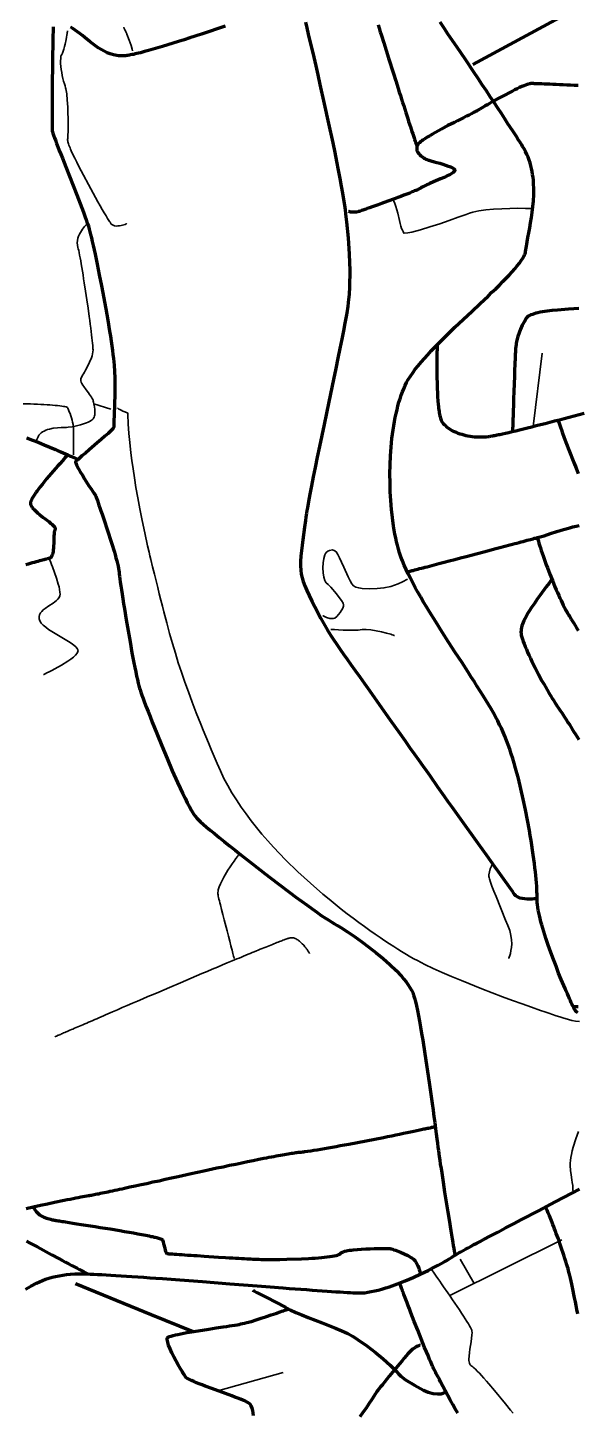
# Model space of a CAD drawing. Header units: inches. Extents: x -107 to 376, y -240 to 294.
# Drawn here: x 55.1 to 110.9, y -15.7 to 125 of the extents above; entities that cross this region are included whole.
import ezdxf

# ---------------------------------------------------------------- set-up
doc = ezdxf.new("R2010")
doc.units = ezdxf.units.IN
doc.header["$MEASUREMENT"] = 0
for name, color, linetype in [('Routes 1', 7, 'Continuous'), ('Routes 2', 7, 'Continuous'), ('Routes 3', 7, 'Continuous'), ('Routes 4', 7, 'Continuous')]:
    doc.layers.add(name, color=color, linetype=linetype)

msp = doc.modelspace()

# ---------------------------------------------------------------- linework, layer by layer
at = {"layer": 'Routes 1', "color": 7, "lineweight": 158, "true_color": 0xffffff}
msp.add_lwpolyline([(54.89, -3.07), (55.42, -2.74), (55.99, -2.44), (56.28, -2.3), (56.59, -2.17), (56.9, -2.05), (57.23, -1.95), (57.57, -1.85), (57.92, -1.76), (58.28, -1.69), (58.66, -1.62), (59.05, -1.57), (59.46, -1.53), (59.88, -1.51), (60.32, -1.5), (60.55, -1.5), (60.81, -1.5), (61.11, -1.51), (61.45, -1.52), (61.81, -1.54), (62.2, -1.56), (62.63, -1.58), (63.08, -1.6), (63.55, -1.63), (64.06, -1.66), (64.58, -1.69), (65.13, -1.73), (65.69, -1.77), (66.28, -1.81), (66.88, -1.85), (67.5, -1.89), (68.13, -1.94), (68.78, -1.98), (70.1, -2.08), (71.47, -2.18), (72.85, -2.29), (75.65, -2.5), (77.04, -2.61), (78.41, -2.72), (79.74, -2.82), (81.03, -2.92), (81.66, -2.97), (82.27, -3.01), (82.86, -3.06), (83.43, -3.1), (83.99, -3.14), (84.52, -3.18), (85.03, -3.22), (85.52, -3.25), (85.98, -3.29), (86.42, -3.32), (86.83, -3.34), (87.2, -3.37), (87.55, -3.39), (87.86, -3.4), (88.14, -3.42), (88.39, -3.43), (88.6, -3.44), (88.77, -3.44), (89.05, -3.43), (89.35, -3.41), (89.67, -3.36), (90.01, -3.3), (90.36, -3.23), (90.72, -3.14), (91.09, -3.04), (91.48, -2.92), (91.87, -2.8), (92.66, -2.51), (93.46, -2.2), (94.26, -1.86), (95.04, -1.51), (95.78, -1.15), (96.14, -0.97), (96.48, -0.8), (96.8, -0.62), (97.11, -0.46), (97.4, -0.29), (97.67, -0.13), (97.92, 0.02), (98.14, 0.16), (98.25, 0.23), (98.38, 0.32), (98.53, 0.41), (98.71, 0.51), (98.9, 0.62), (99.11, 0.74), (99.34, 0.87), (99.59, 1.01), (99.86, 1.15), (100.14, 1.31), (100.43, 1.47), (100.74, 1.63), (101.06, 1.8), (101.4, 1.98), (102.11, 2.36), (102.85, 2.75), (103.63, 3.16), (104.44, 3.58), (105.27, 4.02), (106.98, 4.91), (108.69, 5.8), (109.54, 6.24), (110.37, 6.68), (111.17, 7.1)], dxfattribs=at)
at = {"layer": 'Routes 2', "color": 7, "lineweight": 106, "true_color": 0xffffff}
for points in [[(83.32, 125.57), (83.46, 125), (83.61, 124.36), (83.78, 123.65), (83.96, 122.87), (84.16, 122.03), (84.36, 121.15), (84.57, 120.23), (84.79, 119.27), (85.23, 117.3), (85.67, 115.29), (86.09, 113.32), (86.29, 112.37), (86.48, 111.44), (86.65, 110.56), (86.82, 109.72), (86.96, 108.94), (87.09, 108.23), (87.2, 107.58), (87.29, 107.02), (87.36, 106.54), (87.4, 106.14), (87.49, 105.33), (87.65, 103.7), (87.77, 102.04), (87.83, 100.38), (87.8, 98.73), (87.75, 97.92), (87.67, 97.11), (87.61, 96.71), (87.58, 96.5), (87.54, 96.26), (87.44, 95.69), (87.32, 95.02), (87.17, 94.24), (87, 93.39), (86.81, 92.46), (86.61, 91.46), (86.39, 90.41), (86.16, 89.32), (85.69, 87.05), (85.21, 84.75), (84.74, 82.5), (84.52, 81.42), (84.31, 80.38), (84.11, 79.41), (83.93, 78.5), (83.77, 77.66), (83.63, 76.92), (83.52, 76.28), (83.47, 76), (83.43, 75.75), (83.4, 75.53), (83.37, 75.34), (83.33, 74.99), (83.23, 74.31), (83.06, 73.04), (82.98, 72.46), (82.91, 71.9), (82.86, 71.37), (82.83, 70.87), (82.82, 70.39), (82.84, 69.95), (82.89, 69.54), (82.98, 69.16), (83.1, 68.79), (83.27, 68.36), (83.47, 67.88), (83.71, 67.36), (83.97, 66.8), (84.26, 66.22), (84.89, 65.03), (85.55, 63.87), (85.89, 63.32), (86.22, 62.81), (86.39, 62.56), (86.61, 62.25), (86.87, 61.87), (87.19, 61.43), (87.55, 60.92), (87.94, 60.36), (88.37, 59.76), (88.83, 59.11), (89.31, 58.44), (89.81, 57.74), (90.84, 56.28), (91.9, 54.79), (92.95, 53.32), (93.45, 52.61), (93.94, 51.92), (94.4, 51.27), (94.84, 50.66), (95.24, 50.08), (95.61, 49.56), (95.94, 49.1), (96.22, 48.7), (96.47, 48.34), (96.75, 47.94), (97.06, 47.49), (97.41, 47), (97.79, 46.47), (98.19, 45.91), (99.04, 44.72), (100.83, 42.23), (101.7, 41.01), (102.12, 40.43), (102.52, 39.87), (102.89, 39.35), (103.24, 38.87), (103.56, 38.42), (103.84, 38.03), (104.08, 37.69), (104.28, 37.41), (104.43, 37.2), (104.53, 37.06), (104.67, 36.9), (104.86, 36.77), (105.08, 36.69), (105.33, 36.63), (105.86, 36.58), (106.35, 36.59), (106.55, 36.61), (106.71, 36.62), (106.81, 36.64), (106.85, 36.64)], [(110.98, 24.99), (110.86, 25.1), (110.77, 25.21), (110.69, 25.32), (110.63, 25.42), (110.57, 25.54), (110.5, 25.68), (110.42, 25.84), (110.33, 26.02), (110.24, 26.23), (110.14, 26.44), (110.04, 26.68), (109.93, 26.93), (109.81, 27.2), (109.69, 27.48), (109.57, 27.77), (109.44, 28.07), (109.31, 28.39), (109.04, 29.04), (108.78, 29.73), (108.51, 30.43), (108.24, 31.14), (107.99, 31.86), (107.75, 32.57), (107.53, 33.26), (107.43, 33.6), (107.33, 33.93), (107.24, 34.25), (107.16, 34.57), (107.09, 34.87), (107.02, 35.16), (106.97, 35.44), (106.92, 35.71), (106.89, 35.96), (106.86, 36.2), (106.85, 36.42), (106.85, 36.62), (106.85, 36.81), (106.85, 37.04), (106.84, 37.3), (106.83, 37.58), (106.81, 37.88), (106.79, 38.21), (106.76, 38.56), (106.72, 38.93), (106.68, 39.32), (106.63, 39.73), (106.58, 40.16), (106.53, 40.61), (106.46, 41.06), (106.4, 41.53), (106.32, 42.02), (106.25, 42.51), (106.16, 43.01), (106.08, 43.53), (105.89, 44.57), (105.68, 45.63), (105.45, 46.69), (105.21, 47.76), (104.95, 48.81), (104.67, 49.84), (104.53, 50.34), (104.38, 50.83), (104.22, 51.31), (104.07, 51.78), (103.91, 52.23), (103.74, 52.67), (103.57, 53.1), (103.4, 53.5), (103.22, 53.89), (103.04, 54.26), (102.85, 54.64), (102.64, 55.04), (102.41, 55.45), (102.17, 55.87), (101.91, 56.3), (101.65, 56.74), (101.37, 57.2), (101.08, 57.66), (100.78, 58.13), (100.48, 58.61), (100.17, 59.1), (99.85, 59.59), (99.2, 60.59), (98.53, 61.6), (97.86, 62.63), (97.2, 63.66), (96.55, 64.69), (95.92, 65.71), (95.61, 66.21), (95.32, 66.71), (95.03, 67.21), (94.75, 67.7), (94.48, 68.18), (94.23, 68.65), (93.99, 69.12), (93.76, 69.58), (93.55, 70.02), (93.35, 70.46), (93.18, 70.89), (93.02, 71.3), (92.88, 71.7), (92.76, 72.09), (92.66, 72.47), (92.57, 72.84), (92.49, 73.22), (92.41, 73.61), (92.34, 74.01), (92.27, 74.42), (92.16, 75.26), (92.06, 76.12), (91.99, 77.01), (91.94, 77.91), (91.91, 78.81), (91.9, 79.73), (91.92, 80.64), (91.96, 81.55), (92.02, 82.44), (92.11, 83.33), (92.22, 84.19), (92.29, 84.61), (92.36, 85.03), (92.44, 85.44), (92.53, 85.84), (92.62, 86.23), (92.72, 86.62), (92.82, 86.99), (92.93, 87.35), (93.05, 87.7), (93.17, 88.04), (93.3, 88.37), (93.44, 88.69), (93.59, 89), (93.77, 89.32), (93.98, 89.65), (94.22, 89.99), (94.48, 90.34), (94.76, 90.7), (95.07, 91.06), (95.4, 91.44), (95.74, 91.82), (96.1, 92.21), (96.48, 92.6), (96.86, 93), (97.26, 93.4), (97.67, 93.8), (98.51, 94.61), (100.22, 96.22), (101.06, 97.01), (101.47, 97.4), (101.88, 97.78), (102.27, 98.16), (102.65, 98.52), (103.02, 98.88), (103.37, 99.24), (103.7, 99.58), (104.02, 99.91), (104.31, 100.23), (104.58, 100.54), (104.83, 100.84), (105.05, 101.12), (105.24, 101.38), (105.4, 101.64), (105.47, 101.76), (105.53, 101.87), (105.59, 101.98), (105.63, 102.09), (105.67, 102.19), (105.69, 102.29), (105.72, 102.48), (105.74, 102.66), (105.77, 102.86), (105.8, 103.06), (105.84, 103.27), (105.92, 103.72), (106, 104.19), (106.1, 104.69), (106.19, 105.21), (106.28, 105.75), (106.36, 106.3), (106.43, 106.87), (106.48, 107.45), (106.51, 108.04), (106.52, 108.63), (106.5, 109.23), (106.48, 109.53), (106.45, 109.83), (106.4, 110.13), (106.35, 110.42), (106.29, 110.72), (106.22, 111.01), (106.14, 111.3), (106.05, 111.59), (105.94, 111.88), (105.82, 112.16), (105.68, 112.44), (105.54, 112.71), (105.38, 112.98), (105.29, 113.12), (105.19, 113.27), (105.09, 113.43), (104.98, 113.6), (104.87, 113.78), (104.75, 113.97), (104.62, 114.17), (104.48, 114.37), (104.34, 114.59), (104.2, 114.81), (104.05, 115.04), (103.89, 115.28), (103.57, 115.78), (103.22, 116.31), (102.86, 116.85), (102.49, 117.42), (102.1, 118.01), (101.7, 118.62), (101.28, 119.24), (100.87, 119.86), (100.44, 120.5), (99.57, 121.79), (98.7, 123.08), (97.83, 124.35), (97.41, 124.98), (96.99, 125.59)], [(57.67, 125.12), (57.67, 124.89), (57.67, 124.6), (57.66, 124.26), (57.65, 123.87), (57.65, 123.44), (57.64, 122.97), (57.63, 122.47), (57.62, 121.95), (57.62, 121.41), (57.59, 119.15), (57.58, 118.04), (57.57, 117.52), (57.57, 117.02), (57.57, 116.54), (57.57, 116.11), (57.57, 115.72), (57.57, 115.37), (57.57, 115.07), (57.58, 114.84), (57.58, 114.66), (57.59, 114.56), (57.62, 114.45), (57.66, 114.3), (57.73, 114.1), (57.81, 113.86), (57.91, 113.59), (58.03, 113.28), (58.16, 112.94), (58.3, 112.57), (58.46, 112.18), (58.62, 111.77), (58.97, 110.89), (59.34, 109.96), (59.71, 109.02), (60.08, 108.07), (60.43, 107.16), (60.6, 106.72), (60.76, 106.3), (60.9, 105.9), (61.03, 105.53), (61.15, 105.18), (61.26, 104.86), (61.34, 104.57), (61.41, 104.31), (61.49, 104.02), (61.57, 103.69), (61.65, 103.32), (61.75, 102.92), (61.84, 102.48), (61.94, 102.02), (62.05, 101.53), (62.15, 101.01), (62.37, 99.93), (62.59, 98.8), (63.03, 96.47), (63.23, 95.33), (63.41, 94.23), (63.5, 93.7), (63.58, 93.2), (63.65, 92.72), (63.71, 92.26), (63.76, 91.84), (63.81, 91.45), (63.85, 91.1), (63.87, 90.77), (63.94, 89.46), (63.95, 88.82), (63.95, 88.19), (63.94, 87.59), (63.93, 87.02), (63.91, 86.49), (63.89, 86), (63.87, 85.57), (63.85, 85.2), (63.84, 84.9), (63.84, 84.77), (63.84, 84.67), (63.84, 84.59), (63.85, 84.53), (63.85, 84.45), (63.81, 84.39), (63.75, 84.31), (63.66, 84.21), (63.56, 84.1), (63.43, 83.98), (63.28, 83.84), (62.95, 83.54), (62.57, 83.21), (62.17, 82.86), (61.34, 82.16), (60.96, 81.84), (60.61, 81.54), (60.46, 81.41), (60.32, 81.3), (60.21, 81.19), (60.11, 81.1), (60.04, 81.03), (59.99, 80.98), (59.97, 80.95), (59.96, 80.9), (59.98, 80.83), (60.01, 80.74), (60.05, 80.64), (60.11, 80.52), (60.25, 80.24), (60.44, 79.92), (60.65, 79.58), (60.87, 79.22), (61.32, 78.52), (61.53, 78.21), (61.71, 77.94), (61.79, 77.83), (61.86, 77.73), (61.92, 77.65), (61.96, 77.58), (61.99, 77.54), (62, 77.52), (62.01, 77.51), (62.03, 77.45), (62.06, 77.35), (62.11, 77.2), (62.18, 77.02), (62.26, 76.8), (62.34, 76.55), (62.44, 76.27), (62.54, 75.96), (62.66, 75.64), (62.89, 74.93), (63.14, 74.18), (63.64, 72.63), (63.87, 71.89), (63.97, 71.54), (64.06, 71.21), (64.15, 70.9), (64.22, 70.61), (64.28, 70.34), (64.33, 70.11), (64.37, 69.91), (64.38, 69.75), (64.4, 69.58), (64.42, 69.35), (64.46, 69.06), (64.5, 68.73), (64.56, 68.36), (64.62, 67.95), (64.68, 67.5), (64.76, 67.03), (64.84, 66.53), (64.92, 66.01), (65.1, 64.91), (65.3, 63.79), (65.5, 62.66), (65.69, 61.56), (65.79, 61.04), (65.89, 60.54), (65.98, 60.06), (66.08, 59.61), (66.16, 59.2), (66.25, 58.83), (66.32, 58.49), (66.4, 58.21), (66.46, 57.97), (66.52, 57.79), (66.6, 57.56), (66.71, 57.27), (66.84, 56.92), (66.98, 56.52), (67.15, 56.08), (67.34, 55.6), (67.54, 55.08), (67.76, 54.52), (67.98, 53.95), (68.22, 53.35), (68.73, 52.11), (69.26, 50.84), (69.79, 49.59), (70.32, 48.4), (70.58, 47.83), (70.83, 47.3), (71.08, 46.79), (71.31, 46.33), (71.53, 45.91), (71.74, 45.54), (71.94, 45.22), (72.12, 44.96), (72.28, 44.76), (72.44, 44.6), (72.54, 44.51), (72.66, 44.4), (72.93, 44.16), (73.27, 43.87), (73.65, 43.55), (74.08, 43.2), (74.55, 42.81), (75.05, 42.4), (75.59, 41.97), (76.16, 41.52), (76.74, 41.06), (77.97, 40.09), (79.24, 39.11), (80.52, 38.13), (81.76, 37.2), (82.35, 36.75), (82.93, 36.33), (83.48, 35.93), (84, 35.55), (84.49, 35.21), (84.93, 34.9), (85.34, 34.63), (85.69, 34.4), (86, 34.22), (86.28, 34.04), (86.59, 33.86), (86.91, 33.66), (87.58, 33.22), (88.29, 32.74), (89.03, 32.22), (89.77, 31.67), (90.5, 31.09), (91.22, 30.51), (91.89, 29.91), (92.52, 29.31), (93.08, 28.72), (93.33, 28.43), (93.56, 28.14), (93.76, 27.86), (93.94, 27.59), (94.1, 27.32), (94.22, 27.06), (94.31, 26.81), (94.4, 26.5), (94.49, 26.14), (94.59, 25.71), (94.69, 25.24), (94.8, 24.71), (94.9, 24.15), (95.01, 23.54), (95.12, 22.91), (95.23, 22.24), (95.45, 20.85), (95.88, 17.94), (96.09, 16.51), (96.18, 15.81), (96.28, 15.13), (96.37, 14.48), (96.45, 13.86), (96.53, 13.27), (96.6, 12.72), (96.67, 12.22), (96.73, 11.77), (96.78, 11.37), (96.82, 11.03), (96.87, 10.73), (96.91, 10.4), (96.96, 10.03), (97.02, 9.63), (97.09, 9.21), (97.16, 8.76), (97.3, 7.8), (97.46, 6.8), (97.63, 5.77), (97.79, 4.75), (97.95, 3.77), (98.03, 3.31), (98.1, 2.87), (98.17, 2.45), (98.23, 2.05), (98.29, 1.7), (98.34, 1.37), (98.39, 1.09), (98.43, 0.85), (98.46, 0.65), (98.49, 0.51), (98.5, 0.42), (98.51, 0.39)], [(75.15, 125.17), (72.75, 124.38), (71.57, 124), (70.99, 123.81), (70.43, 123.63), (69.87, 123.46), (69.33, 123.29), (68.81, 123.13), (68.31, 122.98), (67.83, 122.84), (67.38, 122.72), (66.95, 122.6), (66.55, 122.49), (66.36, 122.44), (66.18, 122.4), (66.01, 122.36), (65.85, 122.32), (65.7, 122.29), (65.55, 122.26), (65.42, 122.23), (65.29, 122.21), (65.18, 122.19), (65.07, 122.18), (64.88, 122.17), (64.7, 122.16), (64.52, 122.16), (64.34, 122.18), (64.17, 122.2), (63.82, 122.27), (63.49, 122.37), (63.17, 122.49), (62.86, 122.64), (62.55, 122.8), (62.26, 122.98), (61.97, 123.18), (61.7, 123.38), (61.43, 123.59), (60.9, 124.02), (60.65, 124.22), (60.4, 124.42), (60.16, 124.61), (59.92, 124.79), (59.69, 124.94), (59.46, 125.08)], [(96.7, 92.83), (96.7, 92.82), (96.7, 92.8), (96.7, 92.76), (96.7, 92.71), (96.69, 92.65), (96.69, 92.57), (96.69, 92.48), (96.69, 92.38), (96.69, 92.27), (96.68, 92.15), (96.68, 92.02), (96.68, 91.88), (96.68, 91.73), (96.67, 91.57), (96.67, 91.4), (96.67, 91.23), (96.67, 90.87), (96.67, 90.48), (96.67, 90.08), (96.67, 89.66), (96.69, 88.81), (96.71, 88.38), (96.72, 87.96), (96.75, 87.54), (96.78, 87.14), (96.81, 86.76), (96.83, 86.58), (96.85, 86.4), (96.87, 86.23), (96.89, 86.07), (96.92, 85.91), (96.94, 85.77), (96.97, 85.63), (97, 85.51), (97.03, 85.39), (97.07, 85.28), (97.1, 85.19), (97.14, 85.1), (97.18, 85.03), (97.22, 84.97), (97.32, 84.85), (97.42, 84.73), (97.54, 84.62), (97.66, 84.51), (97.8, 84.4), (97.95, 84.3), (98.1, 84.21), (98.27, 84.11), (98.44, 84.03), (98.62, 83.95), (98.8, 83.87), (99, 83.8), (99.2, 83.74), (99.4, 83.68), (99.61, 83.63), (99.83, 83.58), (100.05, 83.54), (100.27, 83.51), (100.5, 83.49), (100.73, 83.47), (100.96, 83.47), (101.19, 83.47), (101.43, 83.47), (101.67, 83.49), (101.91, 83.51), (102.03, 83.53), (102.1, 83.54), (102.18, 83.56), (102.27, 83.57), (102.36, 83.59), (102.46, 83.61), (102.57, 83.63), (102.68, 83.65), (102.8, 83.68), (102.93, 83.71), (103.06, 83.73), (103.34, 83.8), (103.65, 83.87), (103.97, 83.94), (104.32, 84.02), (104.68, 84.11), (105.07, 84.2), (105.46, 84.3), (105.88, 84.4), (106.31, 84.51), (106.75, 84.62), (107.21, 84.73), (107.67, 84.85), (108.15, 84.97), (108.63, 85.1), (109.13, 85.22), (109.62, 85.35), (110.63, 85.61), (111.65, 85.88)], [(54.98, 83.39), (55.57, 83.16), (56.17, 82.93), (56.77, 82.68), (57.36, 82.44), (57.93, 82.2), (58.2, 82.08), (58.46, 81.97), (58.71, 81.86), (58.94, 81.76), (59.16, 81.66), (59.36, 81.57), (59.55, 81.49), (59.71, 81.41), (59.86, 81.35), (59.98, 81.29), (60.07, 81.25), (60.14, 81.22), (60.19, 81.2), (60.2, 81.19)], [(110.98, -5.55), (110.9, -5.13), (110.82, -4.72), (110.75, -4.33), (110.67, -3.94), (110.6, -3.58), (110.52, -3.22), (110.45, -2.88), (110.38, -2.56), (110.31, -2.25), (110.25, -1.95), (110.18, -1.68), (110.12, -1.42), (110.06, -1.18), (110, -0.97), (109.94, -0.77), (109.89, -0.59), (109.79, -0.26), (109.68, 0.07), (109.58, 0.39), (109.48, 0.69), (109.37, 0.99), (109.27, 1.29), (109.18, 1.57), (109.08, 1.84), (108.98, 2.11), (108.89, 2.37), (108.8, 2.61), (108.71, 2.85), (108.63, 3.08), (108.54, 3.29), (108.46, 3.5), (108.38, 3.7), (108.31, 3.88), (108.24, 4.06), (108.17, 4.22), (108.11, 4.38), (108.05, 4.52), (107.99, 4.65), (107.94, 4.77), (107.9, 4.88), (107.86, 4.97), (107.82, 5.06), (107.79, 5.13), (107.76, 5.19), (107.74, 5.23), (107.73, 5.27), (107.72, 5.28), (107.72, 5.29)], [(54.99, 1.82), (55.35, 1.63), (56.08, 1.24), (57.56, 0.44), (58.27, 0.06), (58.62, -0.13), (58.95, -0.3), (59.27, -0.47), (59.57, -0.64), (59.85, -0.79), (60.11, -0.93), (60.35, -1.06), (60.57, -1.17), (60.76, -1.27), (60.91, -1.36), (60.98, -1.39), (61.04, -1.42), (61.09, -1.45), (61.13, -1.47), (61.17, -1.49), (61.19, -1.5), (61.21, -1.51), (61.21, -1.52)]]:
    msp.add_lwpolyline(points, dxfattribs=at)
at = {"layer": 'Routes 3', "color": 7, "lineweight": 70, "true_color": 0xffffff}
for points in [[(127.22, 137.26), (111.24, 127.18), (100.31, 121.3)], [(90.69, 125.32), (90.8, 124.97), (90.92, 124.6), (91.03, 124.23), (91.27, 123.48), (91.51, 122.72), (91.75, 121.94), (92.25, 120.38), (92.49, 119.62), (92.73, 118.86), (92.84, 118.49), (92.96, 118.13), (93.07, 117.77), (93.19, 117.42), (93.3, 117.08), (93.4, 116.75), (93.51, 116.42), (93.61, 116.11), (93.71, 115.8), (93.8, 115.51), (93.89, 115.23), (93.98, 114.96), (94.06, 114.71), (94.14, 114.47), (94.22, 114.24), (94.28, 114.03), (94.35, 113.84), (94.41, 113.66), (94.46, 113.5), (94.51, 113.36), (94.53, 113.3), (94.55, 113.24), (94.57, 113.19), (94.59, 113.14), (94.61, 113.1), (94.62, 113.06), (94.63, 113.03), (94.65, 113)], [(111.03, 119.14), (110.63, 119.16), (110.24, 119.18), (109.86, 119.2), (109.49, 119.22), (109.14, 119.23), (108.8, 119.25), (108.47, 119.26), (108.16, 119.28), (107.87, 119.29), (107.6, 119.3), (107.35, 119.31), (107.13, 119.32), (106.92, 119.33), (106.74, 119.34), (106.66, 119.34), (106.58, 119.34), (106.51, 119.35), (106.45, 119.35), (106.4, 119.35), (106.35, 119.35), (106.31, 119.35), (106.28, 119.35), (106.23, 119.35), (106.18, 119.35), (106.13, 119.34), (106.07, 119.33), (106, 119.31), (105.93, 119.29), (105.85, 119.26), (105.68, 119.2), (105.5, 119.13), (105.29, 119.04), (105.07, 118.94), (104.84, 118.83), (104.6, 118.72), (104.35, 118.59), (104.09, 118.46), (103.57, 118.19), (103.04, 117.9), (102.52, 117.62), (102.27, 117.48), (102.03, 117.34), (101.8, 117.21), (101.58, 117.09), (101.38, 116.97), (101.2, 116.86), (101.03, 116.77), (100.89, 116.68), (100.75, 116.6), (100.68, 116.56), (100.59, 116.51), (100.5, 116.46), (100.4, 116.41), (100.29, 116.35), (100.18, 116.29), (99.94, 116.16), (99.67, 116.03), (99.39, 115.88), (99.09, 115.73), (98.77, 115.58), (98.45, 115.41), (97.8, 115.08), (97.14, 114.73), (96.82, 114.56), (96.52, 114.39), (96.22, 114.22), (95.94, 114.06), (95.68, 113.9), (95.44, 113.74), (95.33, 113.67), (95.22, 113.6), (95.13, 113.53), (95.04, 113.46), (94.96, 113.39), (94.89, 113.33), (94.82, 113.27), (94.77, 113.21), (94.72, 113.15), (94.69, 113.1), (94.66, 113.05), (94.65, 113), (94.63, 112.91), (94.63, 112.83), (94.63, 112.75), (94.64, 112.67), (94.65, 112.59), (94.68, 112.51), (94.74, 112.37), (94.83, 112.24), (94.93, 112.12), (95.05, 112.01), (95.17, 111.91), (95.3, 111.83), (95.43, 111.75), (95.56, 111.68), (95.69, 111.63), (95.8, 111.58), (95.87, 111.56), (95.96, 111.53), (96.05, 111.51), (96.16, 111.48), (96.28, 111.44), (96.41, 111.41), (96.68, 111.34), (96.97, 111.26), (97.27, 111.17), (97.56, 111.08), (97.83, 110.98), (97.95, 110.94), (98.07, 110.89), (98.18, 110.84), (98.27, 110.79), (98.35, 110.74), (98.41, 110.69), (98.46, 110.64), (98.49, 110.59), (98.51, 110.54), (98.5, 110.49), (98.46, 110.44), (98.41, 110.38), (98.33, 110.32), (98.24, 110.26), (98.13, 110.19), (98.01, 110.12), (97.87, 110.05), (97.72, 109.98), (97.56, 109.9), (97.4, 109.83), (97.05, 109.67), (96.32, 109.36), (95.97, 109.22), (95.81, 109.14), (95.65, 109.07), (95.5, 109), (95.37, 108.94), (95.25, 108.87), (95.15, 108.82), (95.06, 108.76), (95.01, 108.73), (94.95, 108.7), (94.88, 108.66), (94.8, 108.62), (94.71, 108.58), (94.62, 108.54), (94.52, 108.49), (94.41, 108.45), (94.29, 108.4), (94.17, 108.35), (93.91, 108.24), (93.63, 108.13), (93.33, 108.01), (93.02, 107.9), (92.7, 107.77), (92.37, 107.65), (91.7, 107.41), (91.04, 107.17), (90.72, 107.05), (90.41, 106.94), (90.11, 106.84), (89.84, 106.74), (89.59, 106.66), (89.47, 106.61), (89.36, 106.58), (89.25, 106.54), (89.16, 106.51), (89.07, 106.48), (88.99, 106.45), (88.91, 106.42), (88.85, 106.4), (88.8, 106.38), (88.75, 106.37), (88.69, 106.35), (88.63, 106.33), (88.51, 106.3), (88.39, 106.29), (88.28, 106.28), (88.17, 106.28), (88.08, 106.29), (87.99, 106.3), (87.91, 106.31), (87.85, 106.32), (87.8, 106.34), (87.76, 106.35), (87.73, 106.36), (87.72, 106.36)], [(111.09, 96.51), (110.57, 96.48), (110.04, 96.44), (108.94, 96.36), (108.4, 96.31), (107.87, 96.24), (107.39, 96.17), (107.16, 96.13), (106.94, 96.08), (106.73, 96.03), (106.54, 95.98), (106.37, 95.92), (106.21, 95.86), (106.08, 95.79), (105.96, 95.72), (105.86, 95.64), (105.79, 95.56), (105.56, 95.2), (105.35, 94.82), (105.17, 94.43), (105.02, 94.04), (104.9, 93.67), (104.8, 93.31), (104.76, 93.14), (104.73, 92.98), (104.71, 92.83), (104.69, 92.69), (104.68, 92.61), (104.67, 92.48), (104.66, 92.32), (104.65, 92.12), (104.64, 91.89), (104.62, 91.63), (104.61, 91.35), (104.6, 91.04), (104.59, 90.72), (104.57, 90.37), (104.56, 90.01), (104.55, 89.64), (104.52, 88.88), (104.49, 88.1), (104.47, 87.33), (104.44, 86.59), (104.43, 86.24), (104.42, 85.9), (104.41, 85.58), (104.4, 85.29), (104.39, 85.02), (104.39, 84.77), (104.38, 84.56), (104.37, 84.38), (104.37, 84.23), (104.37, 84.12), (104.36, 84.08), (104.36, 84.06), (104.36, 84.04), (104.36, 84.03)], [(109, 85.19), (109.04, 85.04), (109.09, 84.87), (109.16, 84.67), (109.23, 84.45), (109.32, 84.21), (109.41, 83.95), (109.62, 83.39), (109.85, 82.78), (110.09, 82.15), (110.58, 80.89), (110.81, 80.31), (111.01, 79.77)], [(59.15, 81.67), (59.06, 81.57), (58.98, 81.47), (58.88, 81.36), (58.79, 81.25), (58.59, 81.02), (58.38, 80.78), (58.16, 80.53), (57.93, 80.28), (57.47, 79.75), (57.02, 79.21), (56.8, 78.94), (56.59, 78.68), (56.38, 78.42), (56.19, 78.17), (56.1, 78.05), (56.02, 77.93), (55.94, 77.82), (55.86, 77.71), (55.79, 77.6), (55.72, 77.5), (55.66, 77.39), (55.6, 77.3), (55.55, 77.21), (55.5, 77.12), (55.47, 77.04), (55.43, 76.96), (55.41, 76.89), (55.39, 76.83), (55.38, 76.77), (55.38, 76.71), (55.39, 76.65), (55.41, 76.58), (55.44, 76.52), (55.47, 76.45), (55.51, 76.39), (55.56, 76.32), (55.61, 76.25), (55.67, 76.18), (55.74, 76.11), (55.81, 76.04), (55.96, 75.89), (56.13, 75.74), (56.31, 75.6), (56.68, 75.3), (56.87, 75.16), (57.05, 75.02), (57.23, 74.88), (57.39, 74.75), (57.46, 74.69), (57.54, 74.63), (57.6, 74.57), (57.66, 74.51), (57.72, 74.46), (57.76, 74.4), (57.81, 74.35), (57.84, 74.3), (57.87, 74.25), (57.88, 74.21), (57.89, 74.17), (57.89, 74.13), (57.88, 74.09), (57.87, 74.06), (57.85, 74.02), (57.84, 73.97), (57.82, 73.92), (57.81, 73.87), (57.8, 73.81), (57.8, 73.74), (57.78, 73.6), (57.77, 73.44), (57.77, 73.27), (57.76, 73.1), (57.75, 72.73), (57.73, 72.36), (57.72, 72.18), (57.7, 72), (57.68, 71.84), (57.65, 71.68), (57.63, 71.61), (57.61, 71.54), (57.59, 71.48), (57.56, 71.42), (57.53, 71.36), (57.5, 71.31), (57.47, 71.27), (57.44, 71.23), (57.4, 71.2), (57.36, 71.17), (57.31, 71.16), (57.27, 71.14), (57.23, 71.14), (57.19, 71.13), (57.12, 71.11), (57.05, 71.09), (56.96, 71.07), (56.85, 71.04), (56.73, 71.01), (56.6, 70.97), (56.46, 70.93), (56.3, 70.89), (56.13, 70.84), (55.96, 70.8), (55.77, 70.74), (55.56, 70.69), (55.35, 70.63), (55.13, 70.56), (54.9, 70.5)], [(93.67, 69.77), (93.68, 69.77), (93.7, 69.78), (93.74, 69.79), (93.8, 69.8), (93.87, 69.82), (93.96, 69.84), (94.06, 69.87), (94.17, 69.9), (94.29, 69.93), (94.43, 69.97), (94.58, 70.01), (94.74, 70.05), (94.91, 70.1), (95.1, 70.14), (95.29, 70.2), (95.49, 70.25), (95.7, 70.3), (95.92, 70.36), (96.15, 70.42), (96.39, 70.48), (96.88, 70.61), (97.4, 70.75), (97.93, 70.89), (98.49, 71.04), (99.06, 71.19), (99.63, 71.34), (100.8, 71.64), (101.95, 71.95), (102.51, 72.1), (103.06, 72.24), (103.59, 72.38), (104.1, 72.52), (104.34, 72.58), (104.58, 72.64), (104.81, 72.7), (105.03, 72.76), (105.25, 72.82), (105.45, 72.87), (105.65, 72.93), (105.83, 72.98), (106.01, 73.02), (106.17, 73.07), (106.33, 73.11), (106.47, 73.14), (106.6, 73.18), (106.71, 73.21), (106.82, 73.24), (106.91, 73.26), (107.56, 73.45), (108.22, 73.66), (108.87, 73.87), (109.52, 74.07), (110.17, 74.26), (110.49, 74.34), (110.81, 74.42), (111.13, 74.48)], [(106.91, 73.26), (106.92, 73.18), (106.94, 73.09), (106.96, 73), (106.99, 72.9), (107.04, 72.69), (107.11, 72.47), (107.19, 72.22), (107.27, 71.96), (107.36, 71.69), (107.46, 71.4), (107.57, 71.1), (107.68, 70.8), (107.79, 70.49), (107.91, 70.17), (108.16, 69.53), (108.41, 68.89), (108.67, 68.27), (108.8, 67.96), (108.93, 67.67), (109.05, 67.39), (109.17, 67.12), (109.29, 66.86), (109.4, 66.62), (109.51, 66.4), (109.61, 66.2), (109.71, 66.01), (109.75, 65.93), (109.79, 65.85), (109.84, 65.78), (109.86, 65.75), (109.88, 65.7), (109.91, 65.65), (109.95, 65.6), (109.98, 65.54), (110.02, 65.47), (110.06, 65.4), (110.11, 65.33), (110.21, 65.16), (110.32, 64.98), (110.44, 64.78), (110.57, 64.56), (110.72, 64.33), (110.87, 64.08), (111.03, 63.81)], [(108.36, 69.03), (108.08, 68.64), (107.78, 68.24), (107.17, 67.41), (106.87, 67), (106.58, 66.58), (106.3, 66.17), (106.04, 65.77), (105.92, 65.57), (105.81, 65.38), (105.7, 65.18), (105.6, 65), (105.52, 64.81), (105.44, 64.63), (105.37, 64.45), (105.31, 64.28), (105.27, 64.12), (105.24, 63.96), (105.22, 63.81), (105.21, 63.66), (105.22, 63.51), (105.24, 63.43), (105.25, 63.35), (105.3, 63.16), (105.36, 62.94), (105.44, 62.71), (105.54, 62.46), (105.64, 62.19), (105.76, 61.91), (105.89, 61.61), (106.03, 61.31), (106.17, 61), (106.33, 60.67), (106.66, 60.02), (107, 59.36), (107.35, 58.71), (107.53, 58.4), (107.7, 58.09), (107.87, 57.79), (108.04, 57.5), (108.2, 57.23), (108.36, 56.97), (108.51, 56.74), (108.65, 56.52), (108.78, 56.32), (108.9, 56.14), (109.01, 55.99), (109.07, 55.91), (109.13, 55.81), (109.21, 55.7), (109.3, 55.56), (109.4, 55.42), (109.5, 55.26), (109.61, 55.09), (109.73, 54.9), (109.86, 54.7), (109.99, 54.49), (110.13, 54.27), (110.28, 54.04), (110.43, 53.8), (110.59, 53.55), (110.75, 53.28), (110.92, 53.02), (111.09, 52.74)], [(110.52, 25.63), (110.76, 25.63), (111.04, 25.63)], [(54.95, 5.14), (55.67, 5.3), (56.39, 5.46), (57.11, 5.62), (57.81, 5.77), (58.15, 5.84), (58.48, 5.91), (58.81, 5.98), (59.12, 6.04), (59.42, 6.1), (59.71, 6.16), (59.98, 6.21), (60.24, 6.27), (60.48, 6.31), (60.71, 6.35), (60.91, 6.39), (61.1, 6.42), (61.27, 6.45), (61.36, 6.46), (61.47, 6.48), (61.58, 6.5), (61.71, 6.53), (61.84, 6.55), (61.99, 6.58), (62.15, 6.61), (62.31, 6.64), (62.49, 6.68), (62.67, 6.72), (62.86, 6.76), (63.06, 6.8), (63.27, 6.84), (63.49, 6.89), (63.71, 6.94), (63.94, 6.99), (64.18, 7.04), (64.43, 7.09), (64.68, 7.14), (64.94, 7.2), (65.47, 7.32), (66.03, 7.44), (66.61, 7.56), (67.2, 7.69), (67.81, 7.83), (68.44, 7.96), (69.07, 8.1), (69.72, 8.25), (70.37, 8.39), (71.69, 8.68), (73.01, 8.96), (74.32, 9.25), (74.97, 9.38), (75.61, 9.52), (76.23, 9.65), (76.84, 9.78), (77.43, 9.9), (78.01, 10.02), (78.57, 10.13), (79.1, 10.24), (79.36, 10.29), (79.61, 10.34), (79.86, 10.39), (80.1, 10.43), (80.33, 10.48), (80.55, 10.52), (80.77, 10.56), (80.98, 10.6), (81.18, 10.63), (81.37, 10.67), (81.55, 10.7), (81.73, 10.72), (81.89, 10.75), (82.05, 10.77), (82.19, 10.79), (82.33, 10.81), (82.45, 10.83), (82.57, 10.84), (82.78, 10.86), (82.89, 10.87), (83.01, 10.89), (83.14, 10.9), (83.27, 10.92), (83.55, 10.96), (83.86, 11), (84.18, 11.05), (84.52, 11.11), (84.88, 11.17), (85.25, 11.23), (85.63, 11.3), (86.03, 11.37), (86.44, 11.44), (86.86, 11.52), (87.29, 11.6), (87.72, 11.68), (88.6, 11.84), (89.49, 12.02), (90.37, 12.19), (91.24, 12.36), (91.66, 12.45), (92.08, 12.53), (92.49, 12.62), (92.88, 12.7), (93.27, 12.77), (93.64, 12.85), (93.99, 12.92), (94.33, 12.99), (94.65, 13.06), (94.94, 13.12), (95.22, 13.18), (95.35, 13.21), (95.47, 13.23), (95.59, 13.26), (95.7, 13.28), (95.81, 13.3), (95.91, 13.32), (96, 13.34), (96.08, 13.36), (96.16, 13.38), (96.23, 13.39), (96.29, 13.4), (96.35, 13.42), (96.4, 13.43), (96.43, 13.43), (96.46, 13.44), (96.49, 13.45), (96.5, 13.45), (96.5, 13.45)], [(55.63, 5.29), (55.75, 5.12), (55.86, 4.97), (55.97, 4.83), (56.08, 4.71), (56.19, 4.6), (56.3, 4.51), (56.41, 4.43), (56.52, 4.36), (56.75, 4.24), (57, 4.15), (57.28, 4.08), (57.43, 4.04), (57.59, 4), (57.64, 3.99), (57.7, 3.98), (57.77, 3.96), (57.86, 3.95), (57.96, 3.93), (58.07, 3.91), (58.19, 3.89), (58.32, 3.87), (58.46, 3.85), (58.61, 3.82), (58.77, 3.8), (58.94, 3.77), (59.3, 3.71), (59.69, 3.65), (60.1, 3.59), (60.54, 3.52), (61, 3.45), (61.48, 3.37), (61.96, 3.3), (62.46, 3.22), (63.46, 3.06), (64.45, 2.89), (64.93, 2.81), (65.4, 2.73), (65.86, 2.65), (66.29, 2.57), (66.71, 2.49), (67.09, 2.42), (67.45, 2.35), (67.61, 2.31), (67.77, 2.28), (67.92, 2.24), (68.05, 2.21), (68.18, 2.18), (68.3, 2.15), (68.4, 2.12), (68.5, 2.09), (68.58, 2.06), (68.65, 2.03), (68.7, 2.01), (68.75, 1.98), (68.78, 1.96), (68.79, 1.94), (68.82, 1.85), (68.85, 1.76), (68.91, 1.54), (69.02, 1.1), (69.07, 0.9), (69.1, 0.81), (69.13, 0.73), (69.16, 0.67), (69.2, 0.61), (69.23, 0.58), (69.27, 0.56), (69.29, 0.56), (69.31, 0.56), (69.35, 0.56), (69.39, 0.55), (69.5, 0.54), (69.64, 0.53), (69.81, 0.52), (70.01, 0.51), (70.23, 0.49), (70.48, 0.47), (70.75, 0.45), (71.03, 0.44), (71.34, 0.41), (71.66, 0.39), (71.99, 0.37), (72.33, 0.35), (73.04, 0.3), (74.5, 0.21), (75.21, 0.16), (75.56, 0.14), (75.89, 0.12), (76.22, 0.1), (76.53, 0.08), (76.82, 0.06), (77.09, 0.05), (77.35, 0.03), (77.58, 0.02), (77.78, 0.01), (77.96, 0), (78.14, -0.01), (78.35, -0.01), (78.58, -0.02), (78.83, -0.03), (79.11, -0.03), (79.4, -0.03), (79.71, -0.03), (80.04, -0.03), (80.38, -0.03), (80.72, -0.03), (81.44, -0.01), (82.91, 0.03), (83.64, 0.06), (83.98, 0.08), (84.32, 0.11), (84.65, 0.13), (84.97, 0.16), (85.26, 0.19), (85.54, 0.22), (85.8, 0.25), (86.04, 0.29), (86.25, 0.33), (86.43, 0.37), (86.59, 0.41), (86.72, 0.46), (86.81, 0.51), (86.85, 0.54), (86.87, 0.56), (86.92, 0.62), (87, 0.67), (87.09, 0.71), (87.2, 0.75), (87.33, 0.79), (87.48, 0.83), (87.64, 0.86), (87.81, 0.89), (87.99, 0.91), (88.18, 0.94), (88.59, 0.98), (89.02, 1.01), (89.46, 1.03), (89.9, 1.05), (90.32, 1.06), (90.72, 1.06), (90.9, 1.06), (91.08, 1.06), (91.24, 1.06), (91.39, 1.06), (91.52, 1.06), (91.64, 1.06), (91.74, 1.06), (91.82, 1.06), (91.87, 1.06), (91.91, 1.06), (91.97, 1.05), (92.06, 1.03), (92.18, 1), (92.31, 0.95), (92.47, 0.9), (92.63, 0.84), (92.81, 0.77), (92.99, 0.69), (93.36, 0.53), (93.72, 0.35), (93.89, 0.26), (94.04, 0.17), (94.17, 0.08), (94.28, 0), (94.37, -0.09), (94.46, -0.19), (94.54, -0.31), (94.61, -0.43), (94.74, -0.68), (94.83, -0.93), (94.87, -1.05), (94.9, -1.17), (94.93, -1.27), (94.95, -1.36), (94.96, -1.43), (94.98, -1.49), (94.98, -1.52), (94.98, -1.54)], [(59.97, -2.47), (67.65, -5.64), (71.9, -7.36)], [(98.79, -15.66), (98.54, -15.22), (98.28, -14.76), (98.03, -14.29), (97.52, -13.35), (97.28, -12.89), (97.05, -12.45), (96.93, -12.23), (96.82, -12.03), (96.61, -11.64), (96.56, -11.54), (96.5, -11.42), (96.44, -11.29), (96.37, -11.16), (96.31, -11.01), (96.24, -10.86), (96.16, -10.7), (96.09, -10.53), (96.01, -10.36), (95.93, -10.18), (95.77, -9.8), (95.61, -9.4), (95.43, -8.98), (95.26, -8.55), (95.08, -8.11), (94.72, -7.21), (94.37, -6.32), (94.2, -5.88), (94.04, -5.45), (93.88, -5.04), (93.72, -4.64), (93.65, -4.45), (93.58, -4.27), (93.51, -4.09), (93.45, -3.92), (93.39, -3.76), (93.33, -3.6), (93.27, -3.45), (93.22, -3.31), (93.17, -3.18), (93.12, -3.05), (93.08, -2.94), (93.04, -2.84), (93, -2.74), (92.97, -2.66), (92.95, -2.59), (92.93, -2.53), (92.91, -2.49), (92.9, -2.45), (92.89, -2.43), (92.89, -2.43)], [(77.96, -3.17), (78.01, -3.2), (78.15, -3.27), (78.37, -3.38), (78.65, -3.52), (79, -3.7), (79.39, -3.9), (80.3, -4.37), (81.28, -4.88), (81.78, -5.14), (82.34, -5.41), (82.95, -5.67), (83.61, -5.93), (85, -6.46), (86.38, -7), (87.03, -7.28), (87.62, -7.57), (88.15, -7.87), (88.62, -8.17), (89.54, -8.81), (90.42, -9.47), (91.23, -10.13), (91.94, -10.78), (92.52, -11.39), (92.76, -11.66), (93, -11.89), (93.48, -12.26), (94.39, -12.79), (95.3, -13.32), (95.79, -13.51), (96.29, -13.63), (96.74, -13.68), (97.09, -13.67), (97.32, -13.61), (97.46, -13.56), (97.55, -13.53), (97.59, -13.52), (97.61, -13.51)], [(78.05, -15.93), (78.01, -15.64), (77.96, -15.36), (77.89, -15.12), (77.8, -14.91), (77.7, -14.74), (77.58, -14.62), (77.48, -14.56), (77.34, -14.49), (77.16, -14.4), (76.95, -14.32), (76.71, -14.22), (76.44, -14.12), (76.15, -14.01), (75.85, -13.89), (75.19, -13.65), (73.8, -13.15), (73.13, -12.9), (72.82, -12.78), (72.52, -12.66), (72.24, -12.55), (71.98, -12.44), (71.75, -12.34), (71.55, -12.24), (71.39, -12.15), (71.27, -12.08), (71.18, -12.01), (71.13, -11.94), (71.06, -11.85), (70.99, -11.73), (70.9, -11.61), (70.81, -11.46), (70.61, -11.13), (70.39, -10.75), (69.95, -9.93), (69.75, -9.51), (69.57, -9.11), (69.42, -8.75), (69.37, -8.59), (69.32, -8.44), (69.29, -8.3), (69.28, -8.18), (69.28, -8.09), (69.29, -8.01), (69.33, -7.96), (69.4, -7.91), (69.52, -7.86), (69.68, -7.81), (69.87, -7.76), (70.1, -7.7), (70.36, -7.64), (70.65, -7.58), (70.95, -7.53), (71.28, -7.47), (71.99, -7.34), (73.5, -7.1), (74.24, -6.99), (74.95, -6.88), (75.28, -6.83), (75.59, -6.79), (75.88, -6.74), (76.14, -6.7), (76.37, -6.66), (76.57, -6.63), (76.74, -6.59), (76.93, -6.55), (77.13, -6.5), (77.35, -6.45), (77.82, -6.32), (78.32, -6.17), (78.83, -6.01), (79.35, -5.84), (79.85, -5.67), (80.32, -5.51), (80.74, -5.36), (80.93, -5.3), (81.1, -5.24), (81.24, -5.19), (81.37, -5.14), (81.47, -5.11), (81.55, -5.08), (81.59, -5.06), (81.61, -5.06)], [(94.98, -8.73), (94.97, -8.73), (94.94, -8.74), (94.88, -8.76), (94.81, -8.79), (94.72, -8.83), (94.61, -8.89), (94.49, -8.96), (94.35, -9.05), (94.2, -9.16), (94.05, -9.29), (93.88, -9.44), (93.71, -9.63), (93.54, -9.83), (93.34, -10.07), (93.12, -10.35), (92.88, -10.64), (92.36, -11.26), (91.83, -11.9), (91.58, -12.2), (91.34, -12.49), (91.13, -12.75), (90.94, -12.98), (90.78, -13.18), (90.66, -13.34), (90.58, -13.44), (90.5, -13.57), (90.4, -13.72), (90.29, -13.88), (90.05, -14.26), (89.77, -14.68), (89.47, -15.12), (89.16, -15.57), (88.84, -16.01)]]:
    msp.add_lwpolyline(points, dxfattribs=at)
at = {"layer": 'Routes 4', "color": 7, "lineweight": 35, "true_color": 0xffffff}
for points in [[(65.18, 105.13), (65.17, 105.13), (65.15, 105.12), (65.1, 105.1), (65, 105.06), (64.88, 105.02), (64.74, 104.98), (64.59, 104.94), (64.42, 104.91), (64.25, 104.9), (64.08, 104.89), (63.92, 104.92), (63.77, 104.96), (63.64, 105.04), (63.59, 105.09), (63.54, 105.16), (63.5, 105.21), (63.46, 105.27), (63.41, 105.35), (63.35, 105.44), (63.29, 105.55), (63.22, 105.66), (63.14, 105.79), (63.06, 105.93), (62.88, 106.23), (62.68, 106.58), (62.47, 106.95), (62.24, 107.35), (62, 107.77), (61.76, 108.21), (61.26, 109.12), (60.76, 110.04), (60.52, 110.5), (60.29, 110.94), (60.08, 111.37), (59.88, 111.78), (59.7, 112.16), (59.53, 112.51), (59.46, 112.68), (59.4, 112.83), (59.34, 112.97), (59.29, 113.11), (59.24, 113.23), (59.21, 113.34), (59.18, 113.44), (59.16, 113.53), (59.15, 113.6), (59.15, 113.66), (59.16, 113.77), (59.17, 113.89), (59.18, 114.04), (59.19, 114.21), (59.2, 114.4), (59.2, 114.61), (59.2, 114.83), (59.21, 115.31), (59.2, 115.83), (59.19, 116.36), (59.17, 116.89), (59.14, 117.4), (59.12, 117.65), (59.1, 117.88), (59.08, 118.1), (59.06, 118.3), (59.04, 118.49), (59.01, 118.66), (58.98, 118.81), (58.95, 118.93), (58.89, 119.12), (58.82, 119.34), (58.75, 119.6), (58.68, 119.87), (58.61, 120.17), (58.55, 120.47), (58.5, 120.78), (58.46, 121.09), (58.44, 121.38), (58.43, 121.65), (58.45, 121.9), (58.48, 122.12), (58.51, 122.21), (58.55, 122.3), (58.63, 122.45), (58.7, 122.65), (58.78, 122.86), (58.84, 123.1), (58.9, 123.35), (59.01, 123.84), (59.05, 124.07), (59.08, 124.28), (59.11, 124.45), (59.12, 124.53), (59.13, 124.59), (59.14, 124.64), (59.14, 124.68), (59.15, 124.7), (59.15, 124.71)], [(64.85, 125.09), (64.91, 124.95), (64.97, 124.82), (65.02, 124.71), (65.06, 124.61), (65.1, 124.53), (65.13, 124.46), (65.16, 124.4), (65.18, 124.36), (65.42, 123.75), (65.6, 123.21), (65.7, 122.83), (65.73, 122.68)], [(106.4, 106.67), (105.69, 106.68), (104.91, 106.69), (103.26, 106.65), (102.44, 106.6), (101.66, 106.53), (100.94, 106.42), (100.31, 106.28), (99.99, 106.19), (99.64, 106.07), (98.83, 105.79), (97.92, 105.46), (96.96, 105.12), (95.97, 104.79), (95.01, 104.5), (94.12, 104.28), (93.71, 104.21), (93.34, 104.16), (93.33, 104.18), (93.29, 104.23), (93.24, 104.33), (93.17, 104.47), (93.09, 104.65), (93.02, 104.88), (92.94, 105.15), (92.87, 105.46), (92.7, 106.18), (92.49, 106.87), (92.39, 107.16), (92.31, 107.4), (92.26, 107.55), (92.24, 107.6)], [(61.17, 105.13), (61.15, 105.11), (61.11, 105.08), (61.05, 105.02), (60.97, 104.93), (60.87, 104.83), (60.77, 104.71), (60.66, 104.57), (60.55, 104.41), (60.45, 104.23), (60.35, 104.05), (60.27, 103.85), (60.2, 103.64), (60.16, 103.42), (60.14, 103.19), (60.16, 102.96), (60.2, 102.72), (60.24, 102.58), (60.28, 102.4), (60.32, 102.19), (60.37, 101.94), (60.42, 101.66), (60.48, 101.36), (60.53, 101.04), (60.59, 100.69), (60.65, 100.32), (60.72, 99.93), (60.78, 99.53), (60.85, 99.12), (60.97, 98.27), (61.1, 97.4), (61.23, 96.54), (61.35, 95.7), (61.4, 95.3), (61.45, 94.91), (61.5, 94.53), (61.55, 94.18), (61.59, 93.84), (61.63, 93.53), (61.66, 93.25), (61.68, 92.99), (61.71, 92.77), (61.72, 92.58), (61.73, 92.42), (61.74, 92.31), (61.72, 92.12), (61.69, 91.92), (61.64, 91.71), (61.57, 91.5), (61.39, 91.06), (61.18, 90.64), (60.97, 90.24), (60.87, 90.06), (60.77, 89.89), (60.68, 89.73), (60.61, 89.59), (60.54, 89.47), (60.5, 89.37), (60.49, 89.27), (60.5, 89.16), (60.54, 89.03), (60.61, 88.89), (60.7, 88.74), (60.8, 88.58), (61.03, 88.26), (61.27, 87.94), (61.39, 87.79), (61.49, 87.64), (61.59, 87.51), (61.66, 87.39), (61.71, 87.28), (61.74, 87.2), (61.75, 87.11), (61.77, 87.01), (61.82, 86.79), (61.87, 86.53), (61.91, 86.26), (61.93, 85.99), (61.92, 85.73), (61.89, 85.61), (61.86, 85.49), (61.8, 85.39), (61.74, 85.3), (61.65, 85.21), (61.53, 85.13), (61.39, 85.05), (61.24, 84.97), (61.06, 84.9), (60.88, 84.83), (60.47, 84.7), (60.05, 84.59), (59.62, 84.51), (59.22, 84.45), (59.03, 84.44), (58.86, 84.43), (58.5, 84.43), (58.11, 84.4), (57.7, 84.35), (57.3, 84.27), (57.11, 84.22), (56.93, 84.15), (56.76, 84.07), (56.6, 83.99), (56.46, 83.88), (56.33, 83.77), (56.23, 83.64), (56.15, 83.49), (56.09, 83.35), (56.04, 83.23), (56, 83.14), (55.97, 83.07), (55.95, 83.02), (55.93, 82.98), (55.93, 82.95), (55.92, 82.94), (55.93, 82.95), (55.94, 82.97), (55.95, 83), (55.96, 83.01)], [(107.37, 91.99), (106.44, 84.54)], [(54.63, 86.85), (55.37, 86.82), (55.73, 86.81), (56.08, 86.8), (56.42, 86.78), (56.74, 86.76), (57.06, 86.75), (57.35, 86.73), (57.63, 86.71), (57.9, 86.68), (58.14, 86.66), (58.36, 86.64), (58.55, 86.61), (58.72, 86.58), (58.87, 86.55), (58.99, 86.52), (59.07, 86.49), (59.13, 86.45), (59.15, 86.42), (59.17, 86.38), (59.25, 86.22), (59.32, 86.04), (59.4, 85.84), (59.47, 85.63), (59.54, 85.42), (59.61, 85.19), (59.66, 84.97), (59.71, 84.73), (59.74, 84.5), (59.75, 84.27), (59.75, 84.16), (59.75, 84.03), (59.75, 83.76), (59.75, 83.46), (59.75, 82.83), (59.75, 82.53), (59.75, 82.25), (59.75, 82.13), (59.75, 82.02), (59.75, 81.92), (59.75, 81.83), (59.75, 81.76), (59.75, 81.71), (59.75, 81.68), (59.75, 81.67)], [(63.56, 86.3), (61.81, 86.85)], [(111.17, 24.11), (110.75, 24.17), (110.38, 24.24), (110.06, 24.32), (109.47, 24.5), (109.15, 24.6), (108.8, 24.71), (108.43, 24.84), (108.04, 24.97), (107.63, 25.11), (107.2, 25.25), (106.3, 25.57), (105.35, 25.91), (104.36, 26.27), (103.33, 26.64), (101.24, 27.44), (99.17, 28.27), (98.17, 28.69), (97.22, 29.1), (96.31, 29.51), (95.46, 29.91), (95.07, 30.11), (94.69, 30.3), (94.34, 30.48), (94.01, 30.67), (93.4, 31.03), (93.06, 31.23), (92.69, 31.47), (92.29, 31.73), (91.86, 32.01), (91.4, 32.31), (90.91, 32.64), (90.4, 32.99), (89.87, 33.37), (89.32, 33.76), (88.75, 34.17), (88.17, 34.61), (87.57, 35.06), (86.96, 35.53), (86.35, 36.02), (85.72, 36.53), (85.09, 37.06), (83.82, 38.16), (82.55, 39.32), (81.29, 40.54), (80.07, 41.81), (79.48, 42.47), (78.9, 43.13), (78.34, 43.81), (77.8, 44.5), (77.28, 45.2), (76.77, 45.9), (76.3, 46.62), (75.85, 47.34), (75.42, 48.07), (75.03, 48.81), (74.67, 49.56), (74.35, 50.31), (74.04, 51.04), (73.74, 51.74), (73.46, 52.41), (73.19, 53.07), (72.94, 53.69), (72.69, 54.3), (72.46, 54.89), (72.23, 55.46), (71.81, 56.55), (71.42, 57.59), (71.06, 58.59), (70.72, 59.58), (70.4, 60.55), (70.1, 61.52), (69.8, 62.51), (69.51, 63.53), (69.22, 64.59), (68.93, 65.71), (68.78, 66.3), (68.62, 66.91), (68.47, 67.53), (68.31, 68.18), (68.14, 68.85), (67.97, 69.55), (67.79, 70.28), (67.61, 71.04), (67.52, 71.41), (67.44, 71.76), (67.28, 72.43), (66.99, 73.74), (66.73, 74.99), (66.49, 76.17), (66.28, 77.28), (66.1, 78.33), (65.94, 79.32), (65.8, 80.23), (65.68, 81.08), (65.58, 81.87), (65.5, 82.58), (65.44, 83.23), (65.38, 83.81), (65.34, 84.32), (65.31, 84.76), (65.29, 85.13), (65.28, 85.42), (65.27, 85.55), (65.27, 85.65), (65.27, 85.73), (65.27, 85.74), (65.27, 85.8), (65.26, 85.88), (65.26, 85.9), (65.26, 85.9), (65.26, 85.9), (65.26, 85.9), (65.22, 85.92), (64.97, 86.01), (64.75, 86.1), (64.58, 86.18), (64.45, 86.25), (64.35, 86.31), (64.28, 86.36), (64.24, 86.4), (64.21, 86.42), (64.21, 86.43)], [(93.67, 69.03), (93.19, 68.77), (92.75, 68.57), (92.35, 68.41), (91.98, 68.29), (91.29, 68.15), (90.61, 68.09), (89.85, 68.05), (89.09, 68.08), (88.74, 68.14), (88.44, 68.23), (88.19, 68.37), (88.02, 68.56), (87.86, 68.85), (87.66, 69.26), (87.21, 70.25), (86.98, 70.75), (86.78, 71.19), (86.61, 71.53), (86.54, 71.65), (86.49, 71.73), (86.29, 71.91), (86.05, 72), (85.76, 71.95), (85.6, 71.86), (85.43, 71.73), (85.35, 71.63), (85.28, 71.5), (85.17, 71.13), (85.12, 70.68), (85.1, 70.18), (85.13, 69.69), (85.19, 69.24), (85.29, 68.89), (85.36, 68.76), (85.43, 68.67), (85.62, 68.49), (85.88, 68.22), (86.47, 67.53), (86.75, 67.18), (86.98, 66.86), (87.14, 66.61), (87.19, 66.44), (87.17, 66.3), (87.1, 66.1), (86.84, 65.65), (86.5, 65.23), (86.32, 65.09), (86.14, 65.03), (85.78, 65.05), (85.44, 65.15), (85.2, 65.27), (85.13, 65.31), (85.1, 65.32)], [(57.27, 71.14), (57.28, 71.11), (57.31, 71.03), (57.37, 70.9), (57.44, 70.72), (57.53, 70.51), (57.62, 70.27), (57.83, 69.72), (58.03, 69.12), (58.21, 68.52), (58.28, 68.24), (58.34, 67.97), (58.37, 67.73), (58.38, 67.52), (58.36, 67.34), (58.29, 67.17), (58.17, 67.01), (58.03, 66.87), (57.67, 66.59), (57.26, 66.33), (56.86, 66.06), (56.68, 65.91), (56.52, 65.76), (56.4, 65.6), (56.31, 65.42), (56.26, 65.23), (56.27, 65.02), (56.34, 64.8), (56.48, 64.58), (56.68, 64.36), (56.93, 64.15), (57.22, 63.93), (57.54, 63.72), (58.22, 63.3), (58.91, 62.9), (59.23, 62.71), (59.52, 62.52), (59.78, 62.34), (59.98, 62.17), (60.13, 62.01), (60.2, 61.85), (60.21, 61.77), (60.2, 61.69), (60.11, 61.51), (59.96, 61.31), (59.75, 61.11), (59.49, 60.91), (59.19, 60.7), (58.53, 60.29), (57.87, 59.92), (57.56, 59.76), (57.28, 59.62), (57.05, 59.51), (56.87, 59.42), (56.75, 59.37), (56.72, 59.35), (56.71, 59.35)], [(92.37, 63.32), (92.34, 63.33), (92.26, 63.36), (92.14, 63.39), (91.98, 63.44), (91.56, 63.56), (91.05, 63.68), (89.96, 63.89), (89.47, 63.94), (89.26, 63.93), (89.08, 63.91), (88.69, 63.86), (88.21, 63.84), (87.16, 63.86), (86.67, 63.88), (86.27, 63.91), (86.12, 63.92), (86, 63.93), (85.93, 63.94), (85.9, 63.94)], [(76.62, 41.15), (76.61, 41.15), (76.59, 41.12), (76.56, 41.08), (76.52, 41.02), (76.46, 40.95), (76.4, 40.87), (76.24, 40.66), (76.07, 40.41), (75.87, 40.13), (75.66, 39.82), (75.44, 39.49), (75.02, 38.79), (74.84, 38.44), (74.68, 38.1), (74.55, 37.78), (74.46, 37.48), (74.44, 37.34), (74.42, 37.21), (74.42, 37.09), (74.44, 36.98), (74.46, 36.86), (74.49, 36.72), (74.53, 36.56), (74.57, 36.38), (74.62, 36.18), (74.68, 35.97), (74.79, 35.5), (74.92, 34.99), (75.06, 34.45), (75.35, 33.33), (75.49, 32.79), (75.62, 32.27), (75.75, 31.8), (75.81, 31.58), (75.86, 31.38), (75.91, 31.19), (75.95, 31.02), (75.99, 30.88), (76.02, 30.76), (76.05, 30.66), (76.07, 30.58), (76.08, 30.54), (76.08, 30.52)], [(103.95, 30.52), (103.97, 30.56), (104.01, 30.66), (104.07, 30.82), (104.14, 31.04), (104.2, 31.32), (104.24, 31.64), (104.27, 32.01), (104.25, 32.42), (104.19, 32.87), (104.07, 33.35), (103.88, 33.86), (103.66, 34.42), (102.69, 36.8), (102.47, 37.35), (102.27, 37.85), (102.12, 38.28), (102.01, 38.62), (101.98, 38.75), (101.96, 38.86), (101.96, 39.01), (102.01, 39.31), (102.1, 39.62), (102.21, 39.88), (102.29, 40.07), (102.31, 40.13), (102.32, 40.15)], [(57.88, 22.58), (57.88, 22.58), (57.89, 22.59), (57.91, 22.59), (57.94, 22.61), (57.98, 22.62), (58.02, 22.64), (58.08, 22.66), (58.14, 22.69), (58.2, 22.72), (58.28, 22.75), (58.36, 22.79), (58.45, 22.82), (58.54, 22.87), (58.64, 22.91), (58.75, 22.96), (58.87, 23.01), (58.99, 23.06), (59.12, 23.12), (59.25, 23.17), (59.39, 23.23), (59.54, 23.3), (59.69, 23.36), (59.85, 23.43), (60.01, 23.5), (60.18, 23.57), (60.35, 23.65), (60.53, 23.73), (60.71, 23.8), (60.9, 23.89), (61.09, 23.97), (61.29, 24.05), (61.49, 24.14), (61.7, 24.23), (61.91, 24.32), (62.12, 24.41), (62.34, 24.51), (62.56, 24.6), (62.79, 24.7), (63.01, 24.8), (63.25, 24.9), (63.48, 25), (63.72, 25.1), (64.21, 25.31), (64.71, 25.53), (65.21, 25.74), (65.73, 25.97), (66.25, 26.19), (66.78, 26.42), (67.32, 26.65), (67.86, 26.88), (68.41, 27.11), (69.51, 27.58), (70.61, 28.05), (71.71, 28.52), (72.25, 28.75), (72.79, 28.98), (73.32, 29.2), (73.85, 29.43), (74.37, 29.64), (74.88, 29.86), (75.38, 30.07), (75.87, 30.27), (76.11, 30.38), (76.35, 30.47), (76.58, 30.57), (76.81, 30.67), (77.04, 30.76), (77.27, 30.86), (77.49, 30.95), (77.7, 31.04), (77.92, 31.12), (78.12, 31.21), (78.33, 31.29), (78.53, 31.38), (78.72, 31.46), (78.92, 31.53), (79.1, 31.61), (79.28, 31.68), (79.46, 31.75), (79.63, 31.82), (79.8, 31.89), (79.96, 31.95), (80.11, 32.02), (80.26, 32.07), (80.41, 32.13), (80.54, 32.18), (80.68, 32.23), (80.8, 32.28), (80.92, 32.33), (81.03, 32.37), (81.14, 32.41), (81.24, 32.45), (81.33, 32.48), (81.42, 32.51), (81.5, 32.54), (81.57, 32.56), (81.64, 32.58), (81.69, 32.6), (81.74, 32.61), (81.78, 32.62), (81.82, 32.63), (81.84, 32.63), (81.93, 32.63), (82.02, 32.62), (82.11, 32.61), (82.2, 32.58), (82.28, 32.55), (82.37, 32.51), (82.45, 32.46), (82.54, 32.41), (82.62, 32.35), (82.7, 32.29), (82.78, 32.22), (82.85, 32.16), (83, 32.01), (83.14, 31.86), (83.26, 31.71), (83.32, 31.63), (83.38, 31.56), (83.43, 31.49), (83.48, 31.42), (83.52, 31.36), (83.56, 31.3), (83.6, 31.25), (83.63, 31.2), (83.66, 31.15), (83.68, 31.11), (83.7, 31.08), (83.72, 31.06), (83.72, 31.05), (83.73, 31.04)], [(111.06, 12.94), (110.78, 12.2), (110.52, 11.38), (110.42, 10.98), (110.34, 10.63), (110.28, 10.31), (110.25, 10.01), (110.23, 9.74), (110.22, 9.49), (110.25, 9.01), (110.32, 8.55), (110.39, 8.04), (110.43, 7.76), (110.47, 7.46), (110.5, 7.13), (110.52, 6.76)], [(109.36, 1.94), (97.98, -3.71)], [(99.04, 0), (100.47, -2.47)], [(96.1, -0.99), (96.11, -1.02), (96.16, -1.09), (96.24, -1.19), (96.34, -1.34), (96.47, -1.52), (96.61, -1.73), (96.78, -1.97), (96.96, -2.23), (97.15, -2.51), (97.36, -2.81), (97.8, -3.44), (98.03, -3.78), (98.26, -4.12), (98.73, -4.82), (98.96, -5.15), (99.17, -5.48), (99.37, -5.78), (99.56, -6.07), (99.73, -6.34), (99.88, -6.58), (100, -6.78), (100.1, -6.95), (100.16, -7.09), (100.19, -7.14), (100.21, -7.22), (100.23, -7.32), (100.24, -7.44), (100.23, -7.72), (100.19, -8.04), (100.14, -8.39), (100.02, -9.13), (99.97, -9.49), (99.94, -9.84), (99.93, -10.16), (99.93, -10.3), (99.95, -10.44), (99.98, -10.55), (100.01, -10.66), (100.06, -10.74), (100.13, -10.81), (100.21, -10.86), (100.31, -10.93), (100.44, -11.04), (100.6, -11.19), (100.78, -11.37), (100.99, -11.59), (101.21, -11.83), (101.45, -12.09), (101.7, -12.38), (101.96, -12.68), (102.51, -13.33), (103.63, -14.69), (104.16, -15.35), (104.41, -15.66)], [(81.05, -11.5), (74.42, -13.37)]]:
    msp.add_lwpolyline(points, dxfattribs=at)

doc.saveas('drawing.dxf')
